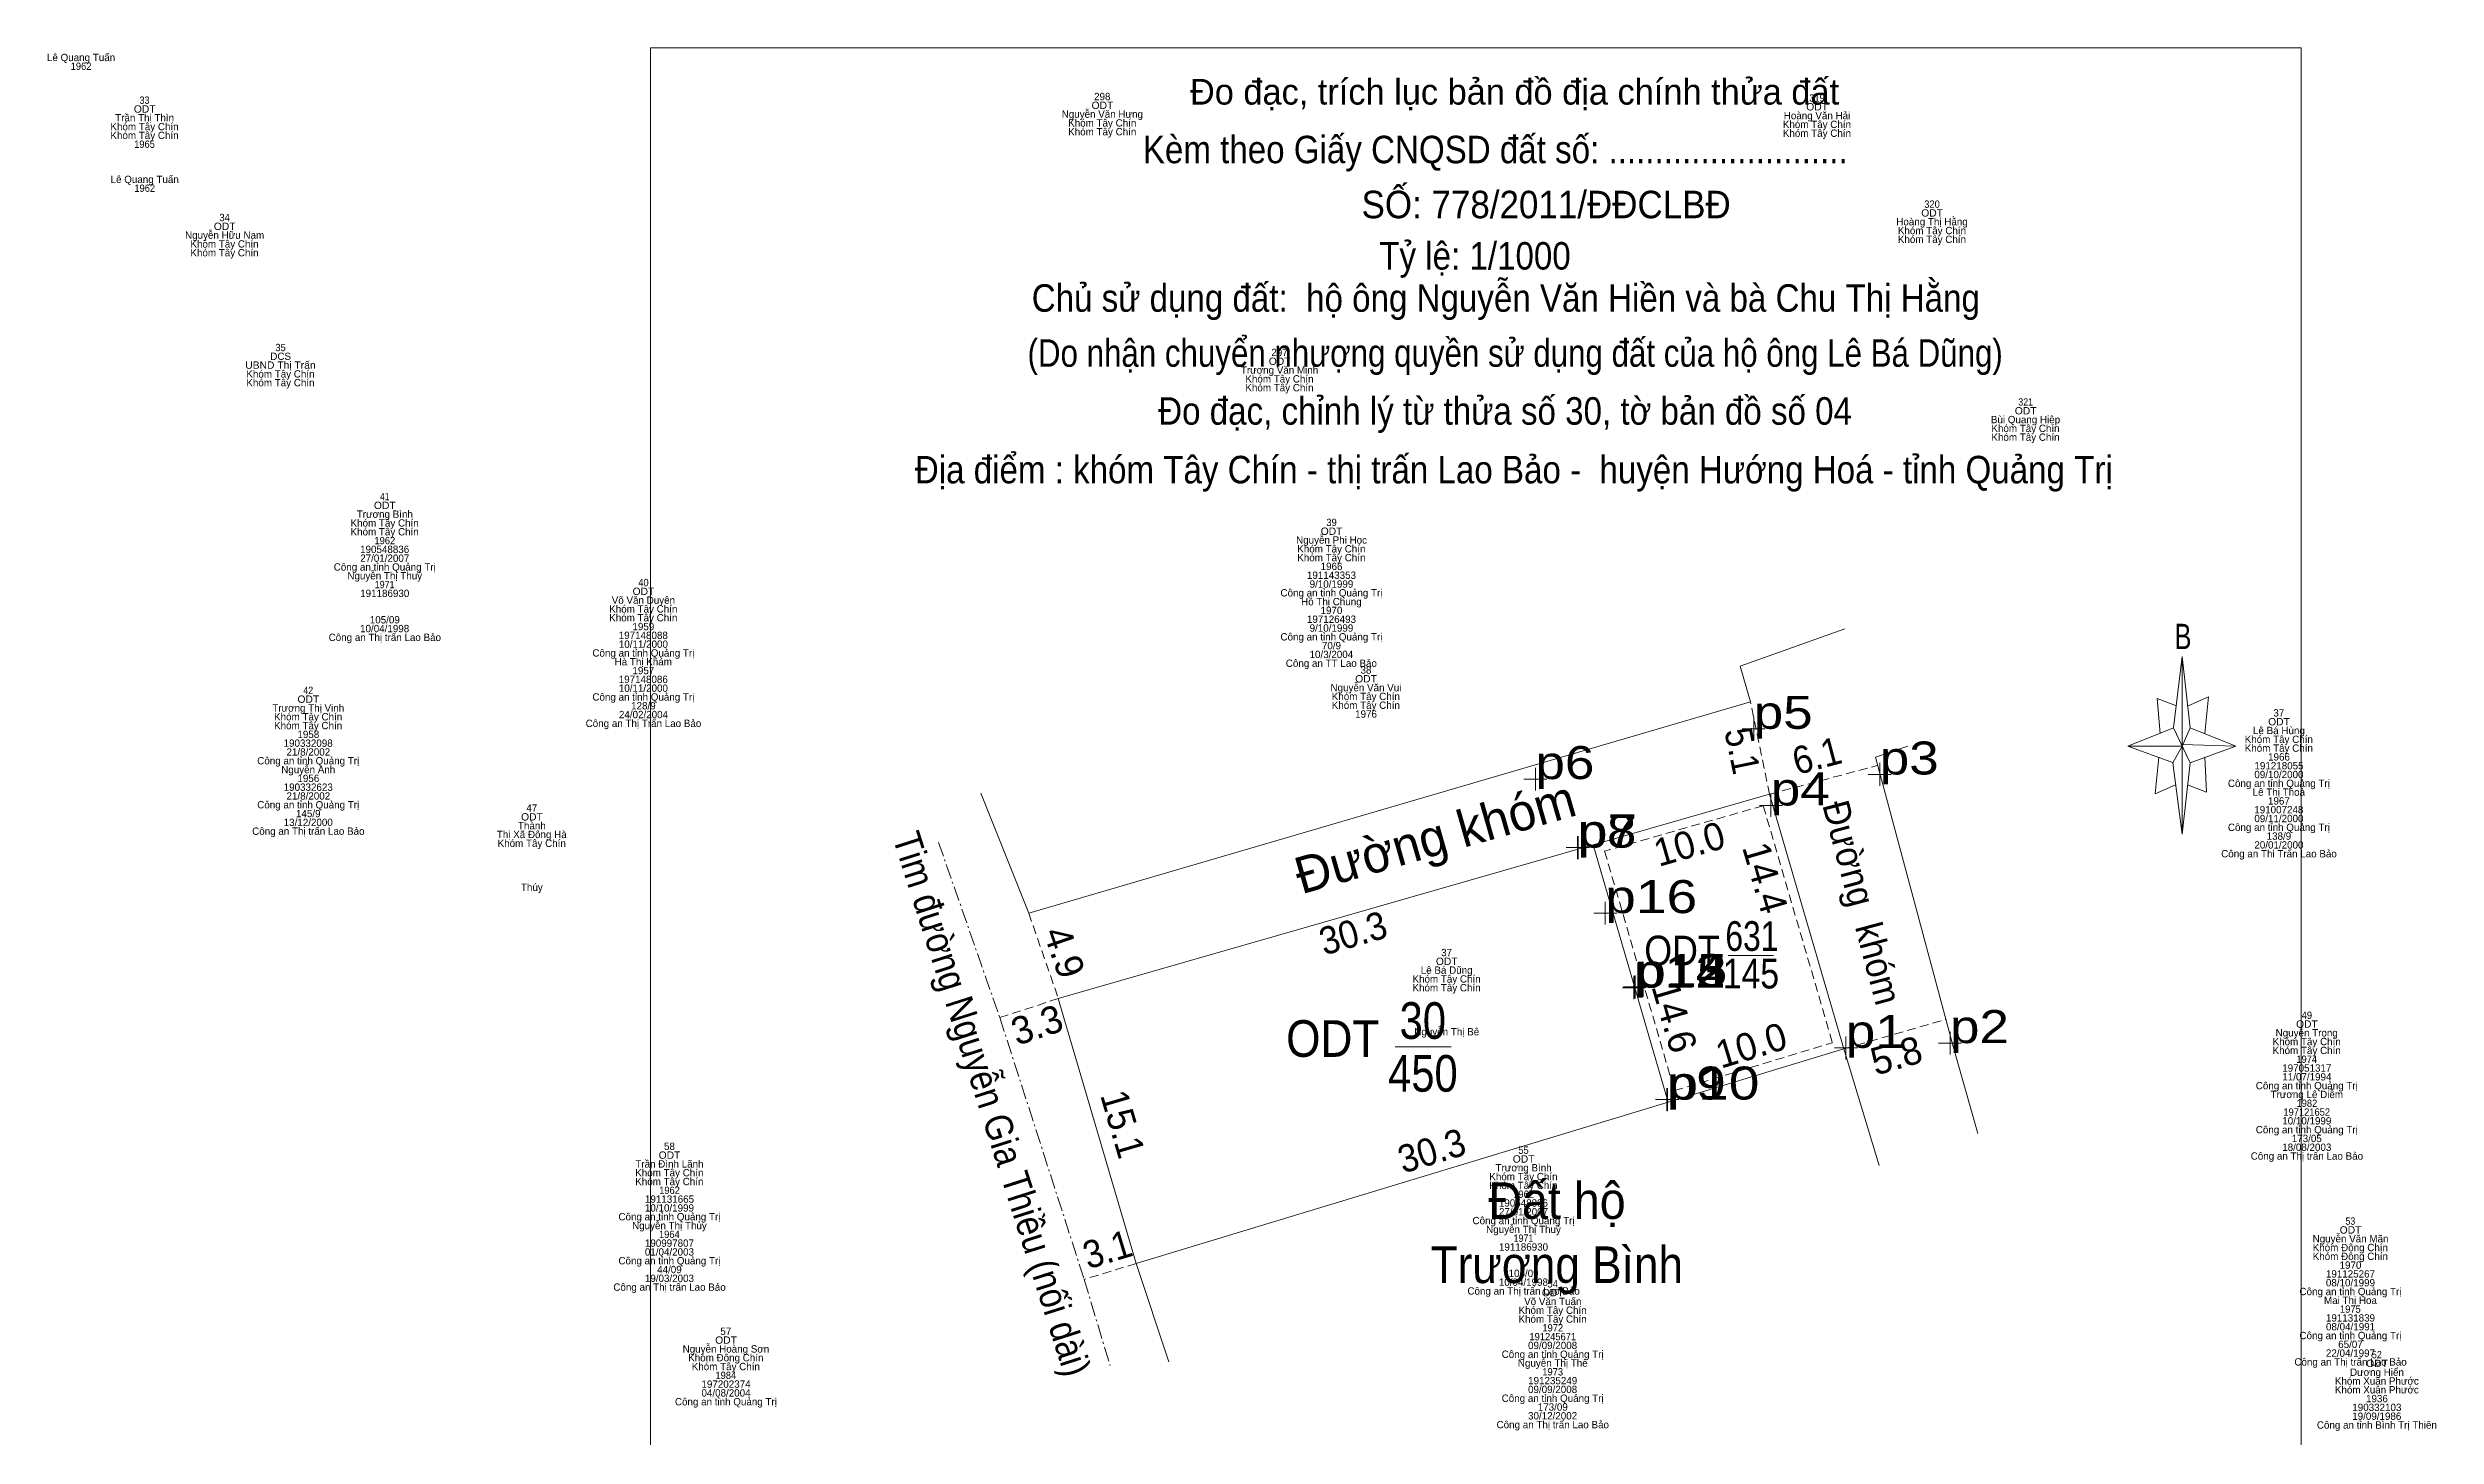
# Model space of a CAD drawing. Header units: metres. Extents: x 537000 to 537501, y 1838003 to 1838507.
# Drawn here: x 537183.9 to 537314.1, y 1838325.9 to 1838401.7 of the extents above; entities that cross this region are included whole.
import ezdxf
from ezdxf.enums import TextEntityAlignment as Align

# ---------------------------------------------------------------- set-up
doc = ezdxf.new("R2010")
doc.units = ezdxf.units.M
doc.header["$LTSCALE"] = 0.16
doc.linetypes.add('DOT_DASHED', pattern=[7.7, 5, -1.2, 0.3, -1.2])
doc.linetypes.add('MEDIUM_DASHED', pattern=[4.5, 3, -1.5])
for name, color, linetype in [('1', 7, 'Continuous'), ('12', 7, 'Continuous'), ('34', 7, 'Continuous')]:
    doc.layers.add(name, color=color, linetype=linetype)
for name, color, linetype, lineweight in [('17', 7, 'Continuous', 13), ('5', 7, 'Continuous', 13), ('7', 7, 'Continuous', 13)]:
    doc.layers.add(name, color=color, linetype=linetype, lineweight=lineweight)

msp = doc.modelspace()

# ---------------------------------------------------------------- linework, layer by layer
at = {"layer": '17'}
for p, q in [((537276.2, 1838367.94), (537281.91, 1838369.98)), ((537276.2, 1838367.94), (537276.76, 1838365.99)), ((537283.57, 1838362.97), (537285.34, 1838363.58)), ((537287.81, 1838347.19), (537283.57, 1838362.97)), ((537275.54, 1838352.15), (537278.01, 1838352.15)), ((537257.39, 1838347.18), (537260.44, 1838347.18)), ((537287.81, 1838347.19), (537289.15, 1838342.45)), ((537243.28, 1838335.36), (537272.28, 1838344.16)), ((537245.05, 1838330), (537243.28, 1838335.36))]:
    msp.add_line(p, q, dxfattribs=at)
at = {"layer": '17', "linetype": 'MEDIUM_DASHED'}
for p, q in [((537277.8, 1838360.95), (537276.76, 1838365.99)), ((537277.8, 1838360.95), (537283.69, 1838362.52)), ((537277.46, 1838360.33), (537281.23, 1838347.4)), ((537237.42, 1838354.47), (537239.03, 1838349.81)), ((537239.03, 1838349.81), (537235.84, 1838348.77)), ((537281.85, 1838347.06), (537287.41, 1838348.67)), ((537243.28, 1838335.36), (537240.44, 1838334.49))]:
    msp.add_line(p, q, dxfattribs=at)
at = {"layer": '17', "linetype": 'DOT_DASHED'}
msp.add_line((537240.44, 1838334.49), (537241.85, 1838329.79), dxfattribs=at)
at = {"layer": '17'}
for points in [[(537276.76, 1838365.99), (537237.42, 1838354.47), (537234.8, 1838361.01)], [(537277.8, 1838360.95), (537268.19, 1838358.19), (537272.28, 1838344.16), (537281.85, 1838347.06)], [(537277.8, 1838360.95), (537281.85, 1838347.06), (537283.77, 1838340.7)], [(537268.19, 1838358.19), (537239.03, 1838349.81), (537243.28, 1838335.36)]]:
    msp.add_lwpolyline(points, dxfattribs=at)
at = {"layer": '17', "linetype": 'MEDIUM_DASHED'}
msp.add_lwpolyline([(537277.46, 1838360.33), (537268.81, 1838357.85), (537272.62, 1838344.79), (537281.23, 1838347.4)], dxfattribs=at)
at = {"layer": '17', "linetype": 'DOT_DASHED'}
msp.add_lwpolyline([(537232.5, 1838358.33), (537235.84, 1838348.77), (537240.44, 1838334.49)], dxfattribs=at)
at = {"layer": '5'}
for p, q in [((537299.83, 1838364.57), (537300.29, 1838368.47)), ((537299.83, 1838362.67), (537297.33, 1838363.57)), ((537300.73, 1838364.57), (537303.23, 1838363.57)), ((537300.73, 1838362.67), (537300.29, 1838358.77)), ((537301.53, 1838362.97), (537301.63, 1838361.07)), ((537301.63, 1838361.07), (537300.59, 1838361.47))]:
    msp.add_line(p, q, dxfattribs=at)
for points in [[(537216.79, 1838401.67), (537306.79, 1838401.67), (537306.79, 1838259.91), (537216.79, 1838259.91)], [(537300.29, 1838368.47), (537300.73, 1838364.57), (537300.29, 1838363.57)], [(537300.29, 1838363.57), (537297.33, 1838363.57), (537299.83, 1838364.57), (537300.73, 1838362.67), (537303.23, 1838363.57), (537300.29, 1838363.67)], [(537300.29, 1838363.57), (537300.29, 1838358.77), (537299.79, 1838362.67)]]:
    msp.add_lwpolyline(points, close=True, dxfattribs=at)
for points in [[(537299.99, 1838365.77), (537298.93, 1838366.17), (537299.09, 1838364.27)], [(537300.63, 1838365.77), (537301.73, 1838366.27), (537301.53, 1838364.27)], [(537300.29, 1838363.57), (537299.83, 1838364.57), (537297.33, 1838363.57)], [(537300.29, 1838363.57), (537300.73, 1838362.67), (537303.23, 1838363.57)], [(537299.03, 1838362.97), (537298.83, 1838360.97), (537299.93, 1838361.47)]]:
    msp.add_lwpolyline(points, dxfattribs=at)
at = {"layer": '7'}
for p, q in [((537276.94, 1838363.9), (537276.94, 1838365.15)), ((537277.56, 1838364.52), (537276.31, 1838364.52)), ((537265.04, 1838361.15), (537265.04, 1838362.4)), ((537283.81, 1838361.41), (537283.81, 1838362.66)), ((537265.66, 1838361.78), (537264.41, 1838361.78)), ((537277.87, 1838359.72), (537277.87, 1838360.97)), ((537284.43, 1838362.03), (537283.18, 1838362.03)), ((537278.5, 1838360.34), (537277.25, 1838360.34)), ((537267.33, 1838357.42), (537267.33, 1838358.67)), ((537267.36, 1838357.42), (537267.36, 1838358.67)), ((537267.95, 1838358.04), (537266.71, 1838358.04)), ((537267.98, 1838358.05), (537266.73, 1838358.05)), ((537269.47, 1838354.47), (537268.22, 1838354.47)), ((537268.84, 1838353.85), (537268.84, 1838355.09)), ((537271.03, 1838350.4), (537269.78, 1838350.4)), ((537271.06, 1838350.42), (537269.81, 1838350.42)), ((537271.07, 1838350.43), (537269.82, 1838350.43)), ((537271.1, 1838350.44), (537269.85, 1838350.44)), ((537270.41, 1838349.78), (537270.41, 1838351.03)), ((537270.43, 1838349.8), (537270.43, 1838351.04)), ((537270.45, 1838349.81), (537270.45, 1838351.06)), ((537270.47, 1838349.81), (537270.47, 1838351.06)), ((537281.96, 1838346.49), (537281.96, 1838347.74)), ((537287.64, 1838346.76), (537287.64, 1838348)), ((537282.59, 1838347.12), (537281.34, 1838347.12)), ((537288.26, 1838347.38), (537287.01, 1838347.38)), ((537272.83, 1838344.3), (537271.58, 1838344.3)), ((537272.86, 1838344.3), (537271.61, 1838344.3)), ((537272.2, 1838343.67), (537272.2, 1838344.92)), ((537272.23, 1838343.68), (537272.23, 1838344.92))]:
    msp.add_line(p, q, dxfattribs=at)

# ---------------------------------------------------------------- texts
at = {"layer": '1'}
for s, p in [('Lê Quang Tuấn', (537185.755, 1838400.94)), ('298', (537241.425, 1838398.81)), ('Khóm Tây Chín', (537189.215, 1838397.17)), ('Trần Thị Thìn', (537189.22, 1838397.65)), ('Nguyễn Văn Hưng', (537241.43, 1838397.85)), ('Khóm Tây Chín', (537241.425, 1838397.37)), ('Khóm Tây Chín', (537241.425, 1838396.89)), ('Khóm Tây Chín', (537280.385, 1838397.29)), ('Khóm Tây Chín', (537280.385, 1838396.81)), ('Hoàng Văn Hải', (537280.39, 1838397.77)), ('Khóm Tây Chín', (537189.215, 1838396.69)), ('Lê Quang Tuấn', (537189.225, 1838394.29)), ('Hoàng Thị Hằng', (537286.66, 1838391.98)), ('Nguyễn Hữu Nam', (537193.58, 1838391.25)), ('Khóm Tây Chín', (537193.575, 1838390.77)), ('Khóm Tây Chín', (537193.575, 1838390.29)), ('Khóm Tây Chín', (537286.655, 1838391.5)), ('Khóm Tây Chín', (537286.655, 1838391.02)), ('DCS', (537196.635, 1838384.64)), ('Trương Văn Minh', (537251.09, 1838383.89)), ('297', (537251.09, 1838384.85)), ('Khóm Tây Chín', (537196.625, 1838383.68)), ('Khóm Tây Chín', (537196.625, 1838383.2)), ('Khóm Tây Chín', (537251.085, 1838383.41)), ('Khóm Tây Chín', (537251.085, 1838382.93)), ('Bùi Quang Hiệp', (537291.755, 1838381.19)), ('Khóm Tây Chín', (537291.755, 1838380.71)), ('Khóm Tây Chín', (537291.755, 1838380.23)), ('Trương Bình', (537202.315, 1838376.03)), ('Khóm Tây Chín', (537202.305, 1838375.55)), ('Khóm Tây Chín', (537202.305, 1838375.07)), ('Nguyễn Phi Học', (537253.925, 1838374.62)), ('27/01/2007', (537202.31, 1838373.63)), ('190548836', (537202.305, 1838374.11)), ('Khóm Tây Chín', (537253.915, 1838374.14)), ('Khóm Tây Chín', (537253.915, 1838373.66)), ('Công an tỉnh Quảng Trị', (537202.31, 1838373.15)), ('Nguyễn Thị Thuỷ', (537202.31, 1838372.67)), ('191143353', (537253.92, 1838372.7)), ('9/10/1999', (537253.92, 1838372.22)), ('1966', (537253.925, 1838373.18)), ('191186930', (537202.31, 1838371.71)), ('Khóm Tây Chín', (537216.405, 1838370.86)), ('Võ Văn Duyên', (537216.41, 1838371.34)), ('Công an tỉnh Quảng Trị', (537253.92, 1838371.74)), ('Hồ Thị Chung', (537253.915, 1838371.26)), ('1970', (537253.92, 1838370.78)), ('10/04/1998', (537202.305, 1838369.79)), ('105/09', (537202.315, 1838370.27)), ('Khóm Tây Chín', (537216.405, 1838370.38)), ('1959', (537216.41, 1838369.9)), ('197126493', (537253.92, 1838370.3)), ('9/10/1999', (537253.92, 1838369.82)), ('Công an Thị trấn Lao Bảo', (537202.315, 1838369.31)), ('Công an tỉnh Quảng Trị', (537216.41, 1838368.46)), ('197148088', (537216.405, 1838369.42)), ('10/11/2000', (537216.41, 1838368.94)), ('Công an tỉnh Quảng Trị', (537253.92, 1838369.34)), ('10/3/2004', (537253.915, 1838368.38)), ('70/9', (537253.92, 1838368.86)), ('Hà Thị Khảm', (537216.405, 1838367.98)), ('197148086', (537216.405, 1838367.02)), ('1957', (537216.41, 1838367.5)), ('Công an TT Lao Bảo', (537253.915, 1838367.9)), ('38', (537255.8, 1838367.53)), ('Công an tỉnh Quảng Trị', (537216.41, 1838366.06)), ('10/11/2000', (537216.41, 1838366.54)), ('128/9', (537216.41, 1838365.58)), ('Nguyễn Văn Vui', (537255.8, 1838366.57)), ('Khóm Tây Chín', (537255.795, 1838366.09)), ('Khóm Tây Chín', (537255.795, 1838365.61)), ('Trương Thị Vinh', (537198.14, 1838365.46)), ('Khóm Tây Chín', (537198.135, 1838364.98)), ('Khóm Tây Chín', (537198.135, 1838364.5)), ('Công an Thị Trấn Lao Bảo', (537216.415, 1838364.62)), ('24/02/2004', (537216.415, 1838365.1)), ('1976', (537255.805, 1838365.13)), ('Lê Bá Hùng', (537305.57, 1838364.23)), ('37', (537305.565, 1838365.19)), ('190332098', (537198.135, 1838363.54)), ('21/8/2002', (537198.145, 1838363.06)), ('1958', (537198.145, 1838364.02)), ('Khóm Tây Chín', (537305.565, 1838363.75)), ('Khóm Tây Chín', (537305.565, 1838363.27)), ('Công an tỉnh Quảng Trị', (537198.14, 1838362.58)), ('Nguyễn Anh', (537198.14, 1838362.1)), ('09/10/2000', (537305.57, 1838361.83)), ('191218055', (537305.575, 1838362.31)), ('1966', (537305.575, 1838362.79)), ('190332623', (537198.14, 1838361.14)), ('21/8/2002', (537198.145, 1838360.66)), ('1956', (537198.145, 1838361.62)), ('Công an tỉnh Quảng Trị', (537305.57, 1838361.35)), ('Lê Thị Thoả', (537305.565, 1838360.87)), ('1967', (537305.57, 1838360.39)), ('Công an tỉnh Quảng Trị', (537198.14, 1838360.18)), ('13/12/2000', (537198.14, 1838359.22)), ('145/9', (537198.14, 1838359.7)), ('Thành', (537210.33, 1838359.04)), ('47', (537210.325, 1838360)), ('09/11/2000', (537305.57, 1838359.43)), ('191007248', (537305.565, 1838359.91)), ('Công an Thị trấn Lao Bảo', (537198.145, 1838358.74)), ('Thị Xã Đông Hà', (537210.325, 1838358.56)), ('Khóm Tây Chín', (537210.325, 1838358.08)), ('Công an tỉnh Quảng Trị', (537305.57, 1838358.95)), ('20/01/2000', (537305.57, 1838357.99)), ('138/9', (537305.57, 1838358.47)), ('Công an Thi Trấn Lao Bảo', (537305.575, 1838357.51)), ('Thúy', (537210.33, 1838355.68)), ('37', (537260.195, 1838352.12)), ('Khóm Tây Chín', (537260.195, 1838350.68)), ('Khóm Tây Chín', (537260.195, 1838350.2)), ('Lê Bá Dũng', (537260.2, 1838351.16)), ('Nguyễn Thị Bê', (537260.205, 1838347.8)), ('Nguyễn Trọng', (537307.085, 1838347.74)), ('Khóm Tây Chín', (537307.085, 1838347.26)), ('Khóm Tây Chín', (537307.085, 1838346.78)), ('Công an tỉnh Quảng Trị', (537307.09, 1838344.86)), ('197051317', (537307.09, 1838345.82)), ('11/07/1994', (537307.095, 1838345.34)), ('Trương Lê Diễm', (537307.09, 1838344.38)), ('Công an tỉnh Quảng Trị', (537307.09, 1838342.46)), ('10/10/1999', (537307.09, 1838342.94)), ('58', (537217.83, 1838341.55)), ('Công an Thị trấn Lao Bảo', (537307.095, 1838341.02)), ('18/08/2003', (537307.09, 1838341.5)), ('173/05', (537307.09, 1838341.98)), ('Trần Đình Lãnh', (537217.83, 1838340.59)), ('Khóm Tây Chín', (537217.825, 1838340.11)), ('Khóm Tây Chín', (537217.825, 1838339.63)), ('Khóm Tây Chín', (537264.385, 1838339.9)), ('Trương Bình', (537264.395, 1838340.38)), ('10/10/1999', (537217.83, 1838338.19)), ('191131665', (537217.835, 1838338.67)), ('Khóm Tây Chín', (537264.385, 1838339.42)), ('190548836', (537264.385, 1838338.46)), ('Công an tỉnh Quảng Trị', (537217.83, 1838337.71)), ('Nguyễn Thị Thủy', (537217.83, 1838337.23)), ('Công an tỉnh Quảng Trị', (537264.39, 1838337.5)), ('Nguyễn Thị Thuỷ', (537264.39, 1838337.02)), ('27/01/2007', (537264.39, 1838337.98)), ('01/04/2003', (537217.83, 1838335.79)), ('190997807', (537217.83, 1838336.27)), ('191186930', (537264.39, 1838336.06)), ('Nguyễn Văn Mãn', (537309.475, 1838336.51)), ('Khóm Đông Chín', (537309.465, 1838336.03)), ('Công an tỉnh Quảng Trị', (537217.83, 1838335.31)), ('19/03/2003', (537217.83, 1838334.35)), ('44/09', (537217.83, 1838334.83)), ('105/09', (537264.395, 1838334.62)), ('Khóm Đông Chín', (537309.465, 1838335.55)), ('191125267', (537309.47, 1838334.59)), ('1970', (537309.47, 1838335.07)), ('Công an Thị trấn Lao Bảo', (537217.835, 1838333.87)), ('Công an Thị trấn Lao Bảo', (537264.395, 1838333.66)), ('10/04/1998', (537264.385, 1838334.14)), ('Võ Văn Tuấn', (537265.985, 1838333.09)), ('Công an tỉnh Quảng Trị', (537309.47, 1838333.63)), ('Mai Thị Hoa', (537309.47, 1838333.15)), ('08/10/1999', (537309.47, 1838334.11)), ('Khóm Tây Chín', (537265.975, 1838332.61)), ('Khóm Tây Chín', (537265.975, 1838332.13)), ('08/04/1991', (537309.475, 1838331.71)), ('191131839', (537309.47, 1838332.19)), ('Nguyễn Hoàng Sơn', (537220.91, 1838330.5)), ('57', (537220.905, 1838331.46)), ('09/09/2008', (537265.975, 1838330.69)), ('Công an tỉnh Quảng Trị', (537309.47, 1838331.23)), ('65/07', (537309.47, 1838330.75)), ('Khóm Đông Chín', (537220.905, 1838330.02)), ('Khóm Tây Chín', (537220.905, 1838329.54)), ('Công an tỉnh Quảng Trị', (537265.98, 1838330.21)), ('Nguyễn Thị Thê', (537265.985, 1838329.73)), ('Công an Thị trấn Lao Bảo', (537309.475, 1838329.79)), ('22/04/1997', (537309.47, 1838330.27)), ('Dương Hiển', (537310.915, 1838329.23)), ('04/08/2004', (537220.915, 1838328.1)), ('197202374', (537220.915, 1838328.58)), ('Công an tỉnh Quảng Trị', (537265.98, 1838327.81)), ('09/09/2008', (537265.975, 1838328.29)), ('191235249', (537265.98, 1838328.77)), ('Khóm Xuân Phước', (537310.91, 1838328.75)), ('Khóm Xuân Phước', (537310.91, 1838328.27)), ('1936', (537310.915, 1838327.79)), ('Công an tỉnh Quảng Trị', (537220.91, 1838327.62)), ('30/12/2002', (537265.975, 1838326.85)), ('173/09', (537265.985, 1838327.33)), ('19/09/1986', (537310.905, 1838326.83)), ('190332103', (537310.91, 1838327.31)), ('Công an Thị trấn Lao Bảo', (537265.985, 1838326.37)), ('Công an tỉnh Bình Trị Thiên', (537310.91, 1838326.35))]:
    msp.add_text(s, height=0.4, dxfattribs=at).set_placement(p, align=Align.CENTER)
for s, width, p in [('1962', 0.95, (537185.755, 1838400.46)), ('ODT', 1.05, (537189.225, 1838398.13)), ('33', 0.9, (537189.215, 1838398.61)), ('ODT', 1.05, (537241.435, 1838398.33)), ('ODT', 1.05, (537280.395, 1838398.25)), ('319', 0.95, (537280.39, 1838398.73)), ('1965', 0.95, (537189.215, 1838396.21)), ('1962', 0.95, (537189.225, 1838393.81)), ('320', 0.95, (537286.66, 1838392.94)), ('ODT', 1.05, (537193.585, 1838391.73)), ('34', 0.95, (537193.58, 1838392.21)), ('ODT', 1.05, (537286.665, 1838392.46)), ('35', 0.95, (537196.63, 1838385.12)), ('UBND Thị Trấn', 1.05, (537196.625, 1838384.16)), ('ODT', 1.05, (537251.095, 1838384.37)), ('ODT', 1.05, (537291.765, 1838381.67)), ('321', 0.9, (537291.765, 1838382.15)), ('ODT', 1.05, (537202.315, 1838376.51)), ('41', 0.85, (537202.31, 1838376.99)), ('ODT', 1.05, (537253.925, 1838375.1)), ('39', 0.95, (537253.925, 1838375.58)), ('1962', 0.95, (537202.315, 1838374.59)), ('1971', 0.9, (537202.305, 1838372.19)), ('40', 0.95, (537216.415, 1838372.3)), ('ODT', 1.05, (537216.415, 1838371.82)), ('ODT', 1.05, (537255.805, 1838367.05)), ('ODT', 1.05, (537198.145, 1838365.94)), ('42', 0.9, (537198.14, 1838366.42)), ('ODT', 1.05, (537305.575, 1838364.71)), ('ODT', 1.05, (537210.335, 1838359.52)), ('ODT', 1.05, (537260.205, 1838351.64)), ('49', 0.95, (537307.095, 1838348.7)), ('ODT', 1.05, (537307.095, 1838348.22)), ('1974', 0.95, (537307.085, 1838346.3)), ('197121652', 0.95, (537307.085, 1838343.42)), ('1982', 0.95, (537307.095, 1838343.9)), ('ODT', 1.05, (537217.835, 1838341.07)), ('ODT', 1.05, (537264.395, 1838340.86)), ('55', 0.95, (537264.39, 1838341.34)), ('1962', 0.95, (537217.835, 1838339.15)), ('1962', 0.95, (537264.395, 1838338.94)), ('ODT', 1.05, (537309.475, 1838336.99)), ('53', 0.9, (537309.465, 1838337.47)), ('1964', 0.95, (537217.825, 1838336.75)), ('1971', 0.9, (537264.385, 1838336.54)), ('ODT', 1.05, (537265.985, 1838333.57)), ('54', 0.95, (537265.98, 1838334.05)), ('1975', 0.95, (537309.465, 1838332.67)), ('ODT', 1.05, (537220.915, 1838330.98)), ('191245671', 0.95, (537265.985, 1838331.17)), ('1972', 0.95, (537265.985, 1838331.65)), ('1973', 0.95, (537265.98, 1838329.25)), ('ODT', 1.05, (537310.915, 1838329.71)), ('52', 0.9, (537310.91, 1838330.19)), ('1984', 0.95, (537220.905, 1838329.06))]:
    msp.add_text(s, height=0.4, dxfattribs=dict(at, width=width)).set_placement(p, align=Align.CENTER)
at = {"layer": '12'}
for s, width, p in [('p5', 1.2, (537276.94, 1838364.52)), ('p6', 1.2, (537265.04, 1838361.78)), ('p3', 1.2, (537283.81, 1838362.03)), ('p4', 1.2, (537277.87, 1838360.34)), ('p8', 1.2, (537267.33, 1838358.04)), ('p7', 1.2, (537267.36, 1838358.05)), ('p16', 1.25, (537268.84, 1838354.47)), ('p12', 1.25, (537270.4, 1838350.4)), ('p14', 1.25, (537270.43, 1838350.42)), ('p13', 1.25, (537270.45, 1838350.43)), ('p15', 1.25, (537270.48, 1838350.44)), ('p2', 1.2, (537287.64, 1838347.38)), ('p1', 1.2, (537281.96, 1838347.12)), ('p9', 1.2, (537272.2, 1838344.3)), ('p10', 1.25, (537272.23, 1838344.3))]:
    msp.add_text(s, height=1.8, dxfattribs=dict(at, width=width)).set_placement(p)
at = {"layer": '17'}
for s, height, rotation, width, p in [('5.1', 1.5, 281.659, 0.9, (537275.586, 1838363.182)), ('6.1', 1.5, 14.925, 0.95, (537280.572, 1838362.336)), ('Đường  khóm', 1.458, 284.994, 0.95, (537282.144, 1838354.859)), ('Tim đường Nguyễn Gia Thiều (nối dài)', 1.5, 287.687, 0.9, (537234.689, 1838343.838)), ('30.3', 1.5, 16.031, 0.95, (537255.303, 1838352.665)), ('15.1', 1.5, 286.39, 0.95, (537241.826, 1838342.757)), ('30.3', 1.5, 16.875, 0.95, (537259.597, 1838340.795)), ('3.1', 1.5, 16.943, 0.95, (537241.921, 1838335.42))]:
    msp.add_text(s, height=height, rotation=rotation, dxfattribs=dict(at, width=width)).set_placement(p, align=Align.CENTER)
for s, height, rotation, p in [('Đường khóm', 2, 16.031, (537259.844, 1838357.659)), ('10.0', 1.5, 16.024, (537273.633, 1838357.526)), ('14.4', 1.5, 286.255, (537276.844, 1838356.19)), ('4.9', 1.5, 289.06, (537238.652, 1838352.095)), ('14.6', 1.5, 286.252, (537271.902, 1838348.595)), ('3.3', 1.5, 18.108, (537238.097, 1838347.664)), ('10.0', 1.5, 16.858, (537277.017, 1838346.547)), ('5.8', 1.5, 16.149, (537284.921, 1838345.985))]:
    msp.add_text(s, height=height, rotation=rotation, dxfattribs=at).set_placement(p, align=Align.CENTER)
at = {"layer": '17', "width": 0.9}
for height, p in [(1.62, (537275.63, 1838351.62)), (2, (537257.2, 1838346.63))]:
    msp.add_text('ODT ', height=height, dxfattribs=at).set_placement(p, align=Align.RIGHT)
at = {"layer": '17'}
for s, height, width, p in [('631', 1.62, 0.8, (537276.84, 1838352.41)), ('145', 1.62, 0.85, (537276.785, 1838350.36)), ('30', 2, 0.85, (537258.9, 1838347.61)), ('450', 2, 0.85, (537258.905, 1838344.73)), ('Đất hộ', 2, 0.95, (537266.215, 1838337.79)), ('Trương Bình', 2, 0.9, (537266.205, 1838334.29))]:
    msp.add_text(s, height=height, dxfattribs=dict(at, width=width)).set_placement(p, align=Align.CENTER)
at = {"layer": '34', "width": 0.95}
msp.add_text('SỐ: 778/2011/ĐĐCLBĐ', height=1.5, dxfattribs=at).set_placement((537255.56, 1838392.37))
at = {"layer": '5'}
msp.add_text('Đo đạc, trích lục bản đồ địa chính thửa đất', height=1.4, dxfattribs=at).set_placement((537263.9, 1838398.57), align=Align.CENTER)
for s, height, width, p in [('Kèm theo Giấy CNQSD đất số: ..........................', 1.5, 0.9, (537262.85, 1838395.37)), ('Tỷ lệ: 1/1000', 1.5, 0.9, (537261.745, 1838389.57)), ('Chủ sử dụng đất:  hộ ông Nguyễn Văn Hiền và bà Chu Thị Hằng', 1.5, 0.9, (537263.425, 1838387.27)), ('(Do nhận chuyển nhượng quyền sử dụng đất của hộ ông Lê Bá Dũng)', 1.5, 0.85, (537263.935, 1838384.27)), ('Đo đạc, chỉnh lý từ thửa số 30, tờ bản đồ số 04', 1.5, 0.9, (537263.385, 1838381.11)), ('Địa điểm : khóm Tây Chín - thị trấn Lao Bảo -  huyện Hướng Hoá - tỉnh Quảng Trị ', 1.5, 0.9, (537264.11, 1838377.91)), ('B', 1.378, 0.75, (537300.34, 1838368.87))]:
    msp.add_text(s, height=height, dxfattribs=dict(at, width=width)).set_placement(p, align=Align.CENTER)

doc.saveas('drawing.dxf')
